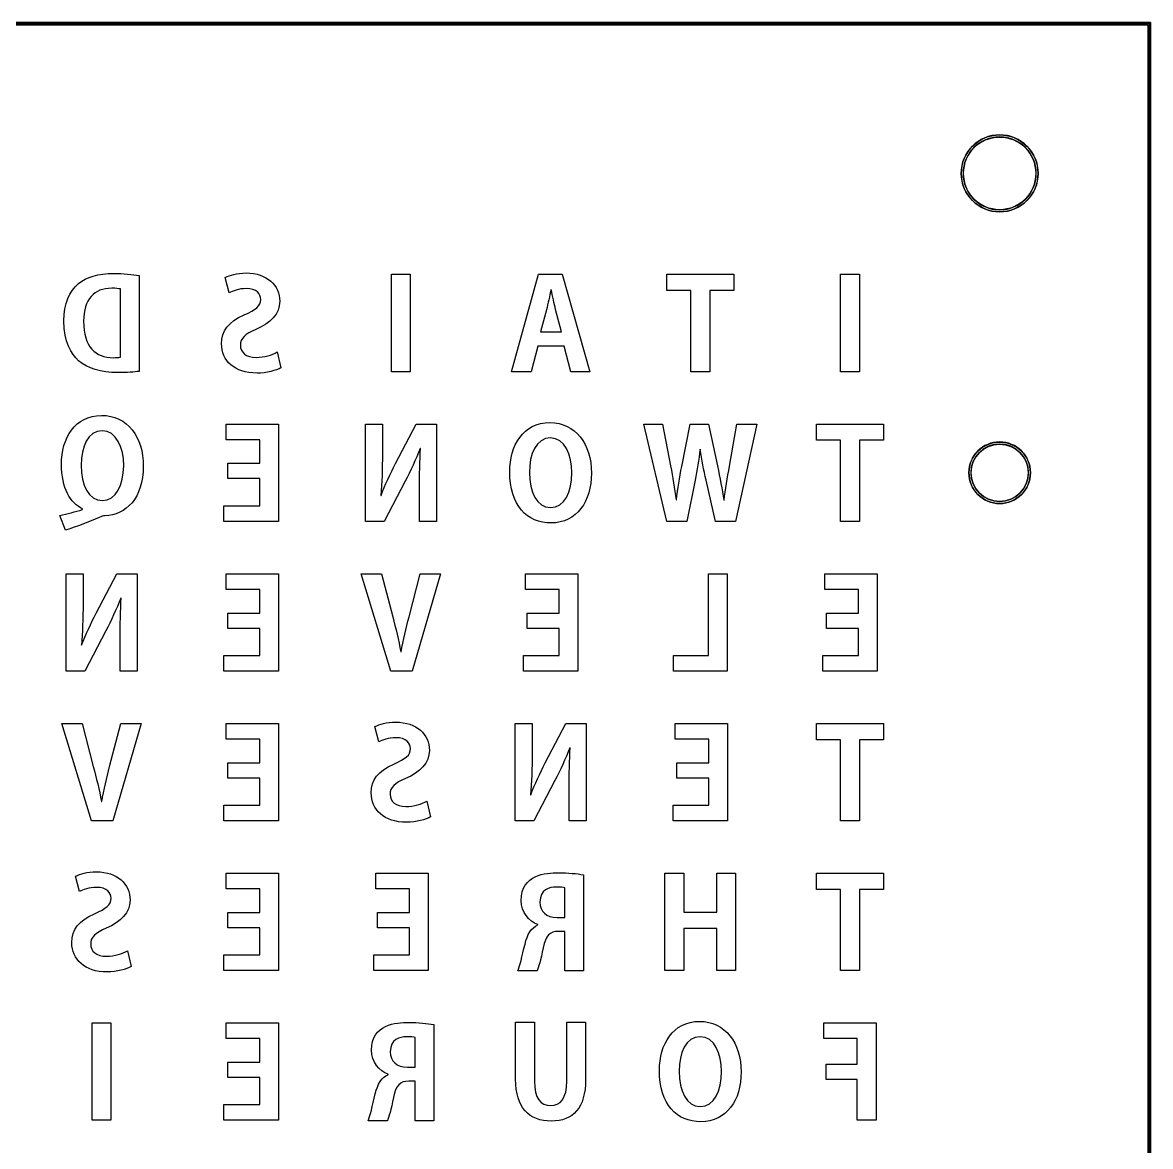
# Model space of a CAD drawing. Extents: x 0 to 300, y 0 to 300.
# Drawn here: x 149.4 to 300.1, y 150 to 300.1 of the extents above; entities that cross this region are included whole.
import ezdxf

# ---------------------------------------------------------------- set-up
doc = ezdxf.new("R2010")
doc.units = 0
doc.layers.add('Background', color=7, linetype='CONTINUOUS')
doc.layers.add('Layer_1', color=7, linetype='CONTINUOUS')

msp = doc.modelspace()

# ---------------------------------------------------------------- linework, layer by layer
at = {"layer": 'Background', "color": 5}
for p, q in [((0.000008, 300.000008), (299.999993, 300.000008)), ((299.999993, 300.000008), (299.999993, 0.000036))]:
    msp.add_line(p, q, dxfattribs=at)
at = {"layer": 'Layer_1', "color": 7}
for p, q in [((300.141019, 300.146337), (-0.146185, 300.146337)), ((-0.13615, 300.136414), (300.136165, 300.136414)), ((300.136165, 300.136414), (300.136165, 300.000264)), ((300.136165, 300.000264), (300.136165, -0.135918)), ((300.146099, 300.146337), (300.141019, 300.146337)), ((300.146099, 300.000265), (300.146099, 300.146337)), ((300.146099, -0.145823), (300.146099, 300.000265)), ((299.858797, 299.864114), (0.136037, 299.864114)), ((0.146072, 299.854191), (299.853943, 299.854191)), ((299.853943, 299.854191), (299.853943, 0.146304)), ((299.863877, 299.864114), (299.858797, 299.864114)), ((299.863877, 0.136399), (299.863877, 299.864114)), ((280.000273, 285.143911), (280.000273, 285.143911)), ((280.000273, 285.133988), (280.000273, 285.133988)), ((280.000273, 284.861687), (280.000273, 284.861687)), ((280.000273, 284.851764), (280.000273, 284.851764)), ((165.029185, 266.350001), (165.029185, 253.548401)), ((177.045112, 264.047067), (176.520179, 266.096001)), ((198.746906, 253.489134), (198.746906, 266.510867)), ((198.746906, 266.510867), (201.253039, 266.510867)), ((201.253039, 266.510867), (201.253039, 253.489134)), ((214.759114, 253.489134), (218.399781, 266.510867)), ((218.399781, 266.510867), (221.549381, 266.510867)), ((221.549381, 266.510867), (225.240847, 253.489134)), ((221.549381, 266.510867), (221.549381, 266.510867)), ((235.53805, 264.343401), (235.53805, 266.510867)), ((235.53805, 266.510867), (244.461916, 266.510867)), ((244.461916, 266.510867), (244.461916, 264.343401)), ((244.461916, 266.510867), (244.461916, 266.510867)), ((258.746913, 253.489134), (258.746913, 266.510867)), ((258.746913, 266.510867), (261.253046, 266.510867)), ((261.253046, 266.510867), (261.253046, 253.489134)), ((162.539985, 255.428001), (162.539985, 264.555067)), ((162.539985, 264.555067), (162.539985, 264.555067)), ((220.093114, 264.445001), (220.042314, 264.445001)), ((238.755383, 264.343401), (235.53805, 264.343401)), ((238.755383, 253.489134), (238.755383, 264.343401)), ((244.461916, 264.343401), (241.261516, 264.343401)), ((241.261516, 264.343401), (241.261516, 253.489134)), ((219.449647, 261.786467), (218.670714, 258.823134)), ((221.447781, 258.823134), (220.668847, 261.803401)), ((220.668847, 261.803401), (220.668847, 261.803401)), ((218.670714, 258.823134), (221.447781, 258.823134)), ((218.315114, 256.926601), (217.383781, 253.489134)), ((221.803381, 256.926601), (218.315114, 256.926601)), ((222.700847, 253.489134), (221.803381, 256.926601)), ((183.479779, 256.139201), (183.970845, 254.039467)), ((165.029185, 253.548401), (165.029185, 253.548401)), ((183.970845, 254.039467), (183.970845, 254.039467)), ((201.253039, 253.489134), (198.746906, 253.489134)), ((198.746906, 253.489134), (198.746906, 253.489134)), ((217.383781, 253.489134), (214.759114, 253.489134)), ((225.240847, 253.489134), (222.700847, 253.489134)), ((241.261516, 253.489134), (238.755383, 253.489134)), ((261.253046, 253.489134), (258.746913, 253.489134)), ((258.746913, 253.489134), (258.746913, 253.489134)), ((176.630243, 244.411135), (176.630243, 246.510868)), ((176.630243, 246.510868), (183.640643, 246.510868)), ((183.640643, 246.510868), (183.640643, 233.489135)), ((195.25865, 233.489135), (195.25865, 246.510868)), ((195.25865, 246.510868), (197.527717, 246.510868)), ((197.527717, 246.510868), (197.527717, 242.599268)), ((197.527717, 246.510868), (197.527717, 246.510868)), ((199.288784, 241.227668), (202.031984, 246.510868)), ((202.031984, 246.510868), (204.741317, 246.510868)), ((204.741317, 246.510868), (204.741317, 233.489135)), ((219.906858, 246.705598), (219.906858, 246.705598)), ((235.529586, 233.489135), (232.447719, 246.510868)), ((232.447719, 246.510868), (234.970786, 246.510868)), ((234.970786, 246.510868), (236.037586, 240.939801)), ((237.527719, 240.855135), (238.628386, 246.510868)), ((238.628386, 246.510868), (241.100652, 246.510868)), ((241.100652, 246.510868), (242.285986, 240.922868)), ((243.894652, 240.889001), (244.893719, 246.510868)), ((247.552252, 246.510868), (244.690519, 233.489135)), ((244.893719, 246.510868), (247.552252, 246.510868)), ((255.538052, 244.343401), (255.538052, 246.510868)), ((255.538052, 246.510868), (264.461919, 246.510868)), ((264.461919, 246.510868), (264.461919, 244.343401)), ((264.461919, 246.510868), (264.461919, 246.510868)), ((160.076182, 245.613401), (160.076182, 245.613401)), ((181.134509, 244.411135), (176.630243, 244.411135)), ((181.134509, 241.261535), (181.134509, 244.411135)), ((219.974592, 244.656665), (219.974592, 244.656665)), ((258.755385, 244.343401), (255.538052, 244.343401)), ((258.755385, 233.489135), (258.755385, 244.343401)), ((264.461919, 244.343401), (261.261519, 244.343401)), ((261.261519, 244.343401), (261.261519, 233.489135)), ((202.62465, 243.242735), (202.556917, 243.242735)), ((239.999986, 243.158068), (239.966119, 243.158068)), ((280.000273, 244.118611), (280.000273, 244.118611)), ((280.000273, 244.108677), (280.000273, 244.108677)), ((280.000273, 243.836378), (280.000273, 243.836378)), ((280.000273, 243.826443), (280.000273, 243.826443)), ((176.884243, 239.212601), (176.884243, 241.261535)), ((176.884243, 241.261535), (181.134509, 241.261535)), ((236.037586, 240.939801), (236.037586, 240.939801)), ((181.134509, 239.212601), (176.884243, 239.212601)), ((181.134509, 235.588868), (181.134509, 239.212601)), ((200.558784, 238.873935), (197.764784, 233.489135)), ((239.305719, 239.009401), (238.188119, 233.489135)), ((242.048919, 233.489135), (240.778919, 239.009401)), ((197.307584, 236.977401), (197.34145, 236.977401)), ((202.47225, 233.489135), (202.47225, 237.485401)), ((157.468449, 235.097801), (157.468449, 235.182468)), ((176.359309, 233.489135), (176.359309, 235.588868)), ((176.359309, 235.588868), (181.134509, 235.588868)), ((181.134509, 235.588868), (181.134509, 235.588868)), ((236.765719, 236.367801), (236.816519, 236.367801)), ((243.132652, 236.333935), (243.183452, 236.333935)), ((155.182449, 232.337668), (154.420449, 234.285001)), ((154.420449, 234.285001), (154.420449, 234.285001)), ((183.640643, 233.489135), (176.359309, 233.489135)), ((197.764784, 233.489135), (195.25865, 233.489135)), ((204.741317, 233.489135), (202.47225, 233.489135)), ((238.188119, 233.489135), (235.529586, 233.489135)), ((244.690519, 233.489135), (242.048919, 233.489135)), ((261.261519, 233.489135), (258.755385, 233.489135)), ((155.258646, 213.489138), (155.258646, 226.510871)), ((155.258646, 226.510871), (157.527712, 226.510871)), ((157.527712, 226.510871), (157.527712, 222.599271)), ((157.527712, 226.510871), (157.527712, 226.510871)), ((159.288779, 221.227671), (162.031979, 226.510871)), ((162.031979, 226.510871), (164.741312, 226.510871)), ((164.741312, 226.510871), (164.741312, 213.489138)), ((176.630243, 224.411138), (176.630243, 226.510871)), ((176.630243, 226.510871), (183.640643, 226.510871)), ((183.640643, 226.510871), (183.640643, 213.489138)), ((198.662259, 213.489138), (194.699859, 226.510871)), ((194.699859, 226.510871), (197.392259, 226.510871)), ((197.392259, 226.510871), (198.899326, 220.753538)), ((201.083726, 220.753538), (202.556926, 226.510871)), ((205.300126, 226.510871), (201.523992, 213.489138)), ((202.556926, 226.510871), (205.300126, 226.510871)), ((216.630247, 224.411138), (216.630247, 226.510871)), ((216.630247, 226.510871), (223.640647, 226.510871)), ((223.640647, 226.510871), (223.640647, 213.489138)), ((241.075244, 215.605804), (241.075244, 226.510871)), ((241.075244, 226.510871), (243.581377, 226.510871)), ((243.581377, 226.510871), (243.581377, 213.489138)), ((256.630252, 224.411138), (256.630252, 226.510871)), ((256.630252, 226.510871), (263.640652, 226.510871)), ((263.640652, 226.510871), (263.640652, 213.489138)), ((162.624646, 223.242738), (162.556912, 223.242738)), ((181.134509, 224.411138), (176.630243, 224.411138)), ((181.134509, 221.261538), (181.134509, 224.411138)), ((221.134514, 224.411138), (216.630247, 224.411138)), ((221.134514, 221.261538), (221.134514, 224.411138)), ((261.134519, 224.411138), (256.630252, 224.411138)), ((261.134519, 221.261538), (261.134519, 224.411138)), ((176.884243, 219.212604), (176.884243, 221.261538)), ((176.884243, 221.261538), (181.134509, 221.261538)), ((198.899326, 220.753538), (198.899326, 220.753538)), ((216.884247, 219.212604), (216.884247, 221.261538)), ((216.884247, 221.261538), (221.134514, 221.261538)), ((256.884252, 219.212604), (256.884252, 221.261538)), ((256.884252, 221.261538), (261.134519, 221.261538)), ((160.558779, 218.873938), (157.764779, 213.489138)), ((181.134509, 219.212604), (176.884243, 219.212604)), ((181.134509, 215.588871), (181.134509, 219.212604)), ((221.134514, 219.212604), (216.884247, 219.212604)), ((221.134514, 215.588871), (221.134514, 219.212604)), ((261.134519, 219.212604), (256.884252, 219.212604)), ((261.134519, 215.588871), (261.134519, 219.212604)), ((162.472246, 213.489138), (162.472246, 217.485404)), ((157.307579, 216.977404), (157.341446, 216.977404)), ((176.359309, 213.489138), (176.359309, 215.588871)), ((176.359309, 215.588871), (181.134509, 215.588871)), ((181.134509, 215.588871), (181.134509, 215.588871)), ((199.983059, 216.079938), (200.033859, 216.079938)), ((216.359314, 213.489138), (216.359314, 215.588871)), ((216.359314, 215.588871), (221.134514, 215.588871)), ((221.134514, 215.588871), (221.134514, 215.588871)), ((236.418577, 213.489138), (236.418577, 215.605804)), ((236.418577, 215.605804), (241.075244, 215.605804)), ((241.075244, 215.605804), (241.075244, 215.605804)), ((256.359319, 213.489138), (256.359319, 215.588871)), ((256.359319, 215.588871), (261.134519, 215.588871)), ((261.134519, 215.588871), (261.134519, 215.588871)), ((157.764779, 213.489138), (155.258646, 213.489138)), ((164.741312, 213.489138), (162.472246, 213.489138)), ((183.640643, 213.489138), (176.359309, 213.489138)), ((201.523992, 213.489138), (198.662259, 213.489138)), ((223.640647, 213.489138), (216.359314, 213.489138)), ((243.581377, 213.489138), (236.418577, 213.489138)), ((263.640652, 213.489138), (256.359319, 213.489138)), ((158.662254, 193.489135), (154.699854, 206.510869)), ((154.699854, 206.510869), (157.392254, 206.510869)), ((157.392254, 206.510869), (158.899321, 200.753535)), ((161.083721, 200.753535), (162.556921, 206.510869)), ((165.300121, 206.510869), (161.523988, 193.489135)), ((162.556921, 206.510869), (165.300121, 206.510869)), ((176.630243, 204.411135), (176.630243, 206.510869)), ((176.630243, 206.510869), (183.640643, 206.510869)), ((183.640643, 206.510869), (183.640643, 193.489135)), ((215.258653, 193.489135), (215.258653, 206.510869)), ((215.258653, 206.510869), (217.527719, 206.510869)), ((217.527719, 206.510869), (217.527719, 202.599269)), ((217.527719, 206.510869), (217.527719, 206.510869)), ((219.288786, 201.227669), (222.031986, 206.510869)), ((222.031986, 206.510869), (224.741319, 206.510869)), ((224.741319, 206.510869), (224.741319, 193.489135)), ((236.63025, 204.411135), (236.63025, 206.510869)), ((236.63025, 206.510869), (243.64065, 206.510869)), ((243.64065, 206.510869), (243.64065, 193.489135)), ((255.538052, 204.343402), (255.538052, 206.510869)), ((255.538052, 206.510869), (264.461919, 206.510869)), ((264.461919, 206.510869), (264.461919, 204.343402)), ((264.461919, 206.510869), (264.461919, 206.510869)), ((197.045114, 204.047069), (196.520181, 206.096002)), ((181.134509, 204.411135), (176.630243, 204.411135)), ((181.134509, 201.261535), (181.134509, 204.411135)), ((241.134516, 204.411135), (236.63025, 204.411135)), ((241.134516, 201.261535), (241.134516, 204.411135)), ((258.755385, 204.343402), (255.538052, 204.343402)), ((258.755385, 193.489135), (258.755385, 204.343402)), ((264.461919, 204.343402), (261.261519, 204.343402)), ((261.261519, 204.343402), (261.261519, 193.489135)), ((222.624653, 203.242735), (222.556919, 203.242735)), ((158.899321, 200.753535), (158.899321, 200.753535)), ((176.884243, 199.212602), (176.884243, 201.261535)), ((176.884243, 201.261535), (181.134509, 201.261535)), ((236.88425, 199.212602), (236.88425, 201.261535)), ((236.88425, 201.261535), (241.134516, 201.261535)), ((181.134509, 199.212602), (176.884243, 199.212602)), ((181.134509, 195.588869), (181.134509, 199.212602)), ((241.134516, 199.212602), (236.88425, 199.212602)), ((241.134516, 195.588869), (241.134516, 199.212602)), ((220.558786, 198.873935), (217.764786, 193.489135)), ((222.472253, 193.489135), (222.472253, 197.485402)), ((159.983054, 196.079935), (160.033854, 196.079935)), ((203.479781, 196.139202), (203.970848, 194.039469)), ((217.307586, 196.977402), (217.341453, 196.977402)), ((176.359309, 193.489135), (176.359309, 195.588869)), ((176.359309, 195.588869), (181.134509, 195.588869)), ((181.134509, 195.588869), (181.134509, 195.588869)), ((236.359316, 193.489135), (236.359316, 195.588869)), ((236.359316, 195.588869), (241.134516, 195.588869)), ((241.134516, 195.588869), (241.134516, 195.588869)), ((161.523988, 193.489135), (158.662254, 193.489135)), ((183.640643, 193.489135), (176.359309, 193.489135)), ((203.970848, 194.039469), (203.970848, 194.039469)), ((217.764786, 193.489135), (215.258653, 193.489135)), ((224.741319, 193.489135), (222.472253, 193.489135)), ((243.64065, 193.489135), (236.359316, 193.489135)), ((261.261519, 193.489135), (258.755385, 193.489135)), ((157.045127, 184.047066), (156.520193, 186.096)), ((176.630243, 184.411133), (176.630243, 186.510866)), ((176.630243, 186.510866), (183.640643, 186.510866)), ((183.640643, 186.510866), (183.640643, 173.489133)), ((196.630262, 184.411133), (196.630262, 186.510866)), ((196.630262, 186.510866), (203.640662, 186.510866)), ((203.640662, 186.510866), (203.640662, 173.489133)), ((224.385717, 186.290733), (224.385717, 173.438333)), ((235.275591, 173.489133), (235.275591, 186.510866)), ((235.275591, 186.510866), (237.781725, 186.510866)), ((237.781725, 186.510866), (237.781725, 181.312333)), ((237.781725, 186.510866), (237.781725, 186.510866)), ((242.218258, 181.312333), (242.218258, 186.510866)), ((242.218258, 186.510866), (244.724391, 186.510866)), ((244.724391, 186.510866), (244.724391, 173.489133)), ((255.538052, 184.3434), (255.538052, 186.510866)), ((255.538052, 186.510866), (264.461919, 186.510866)), ((264.461919, 186.510866), (264.461919, 184.3434)), ((264.461919, 186.510866), (264.461919, 186.510866)), ((181.134509, 184.411133), (176.630243, 184.411133)), ((181.134509, 181.261533), (181.134509, 184.411133)), ((201.134528, 184.411133), (196.630262, 184.411133)), ((201.134528, 181.261533), (201.134528, 184.411133)), ((221.896517, 180.5842), (221.896517, 184.5466)), ((221.896517, 184.5466), (221.896517, 184.5466)), ((258.755385, 184.3434), (255.538052, 184.3434)), ((258.755385, 173.489133), (258.755385, 184.3434)), ((264.461919, 184.3434), (261.261519, 184.3434)), ((261.261519, 184.3434), (261.261519, 173.489133)), ((176.884243, 179.2126), (176.884243, 181.261533)), ((176.884243, 181.261533), (181.134509, 181.261533)), ((196.884262, 179.2126), (196.884262, 181.261533)), ((196.884262, 181.261533), (201.134528, 181.261533)), ((237.781725, 181.312333), (242.218258, 181.312333)), ((218.30665, 179.585133), (218.30665, 179.635933)), ((220.863583, 180.5842), (221.896517, 180.5842)), ((181.134509, 179.2126), (176.884243, 179.2126)), ((181.134509, 175.588866), (181.134509, 179.2126)), ((201.134528, 179.2126), (196.884262, 179.2126)), ((201.134528, 175.588866), (201.134528, 179.2126)), ((221.896517, 178.721533), (221.04985, 178.721533)), ((221.896517, 173.438333), (221.896517, 178.721533)), ((242.218258, 179.094066), (237.781725, 179.094066)), ((237.781725, 179.094066), (237.781725, 173.489133)), ((242.218258, 173.489133), (242.218258, 179.094066)), ((163.479793, 176.1392), (163.97086, 174.039466)), ((176.359309, 173.489133), (176.359309, 175.588866)), ((176.359309, 175.588866), (181.134509, 175.588866)), ((181.134509, 175.588866), (181.134509, 175.588866)), ((196.359328, 173.489133), (196.359328, 175.588866)), ((196.359328, 175.588866), (201.134528, 175.588866)), ((201.134528, 175.588866), (201.134528, 175.588866)), ((163.97086, 174.039466), (163.97086, 174.039466)), ((183.640643, 173.489133), (176.359309, 173.489133)), ((203.640662, 173.489133), (196.359328, 173.489133)), ((218.188117, 173.438333), (215.61425, 173.438333)), ((224.385717, 173.438333), (221.896517, 173.438333)), ((224.385717, 173.438333), (224.385717, 173.438333)), ((237.781725, 173.489133), (235.275591, 173.489133)), ((244.724391, 173.489133), (242.218258, 173.489133)), ((261.261519, 173.489133), (258.755385, 173.489133)), ((158.746918, 153.489131), (158.746918, 166.510864)), ((158.746918, 166.510864), (161.253051, 166.510864)), ((161.253051, 166.510864), (161.253051, 153.489131)), ((176.630243, 164.411131), (176.630243, 166.510864)), ((176.630243, 166.510864), (183.640643, 166.510864)), ((183.640643, 166.510864), (183.640643, 153.489131)), ((204.385714, 166.290734), (204.385714, 153.438334)), ((215.326392, 158.975536), (215.326392, 166.61247)), ((215.326392, 166.61247), (217.832525, 166.61247)), ((217.832525, 166.61247), (217.832525, 158.73847)), ((217.832525, 166.61247), (217.832525, 166.61247)), ((222.167458, 158.73847), (222.167458, 166.61247)), ((222.167458, 166.61247), (224.673592, 166.61247)), ((224.673592, 166.61247), (224.673592, 158.958603)), ((239.906844, 166.705597), (239.906844, 166.705597)), ((256.511724, 164.411131), (256.511724, 166.510864)), ((256.511724, 166.510864), (263.488257, 166.510864)), ((263.488257, 166.510864), (263.488257, 153.489131)), ((181.134509, 164.411131), (176.630243, 164.411131)), ((181.134509, 161.261531), (181.134509, 164.411131)), ((201.896514, 160.5842), (201.896514, 164.5466)), ((201.896514, 164.5466), (201.896514, 164.5466)), ((239.974577, 164.656664), (239.974577, 164.656664)), ((260.982124, 164.411131), (256.511724, 164.411131)), ((260.982124, 160.973664), (260.982124, 164.411131)), ((176.884243, 159.212597), (176.884243, 161.261531)), ((176.884243, 161.261531), (181.134509, 161.261531)), ((200.863581, 160.5842), (201.896514, 160.5842)), ((256.816524, 158.924731), (256.816524, 160.973664)), ((256.816524, 160.973664), (260.982124, 160.973664)), ((181.134509, 159.212597), (176.884243, 159.212597)), ((181.134509, 155.588864), (181.134509, 159.212597)), ((198.306648, 159.585134), (198.306648, 159.635934)), ((201.896514, 158.721534), (201.049848, 158.721534)), ((201.896514, 153.438334), (201.896514, 158.721534)), ((260.982124, 158.924731), (256.816524, 158.924731)), ((260.982124, 153.489131), (260.982124, 158.924731)), ((260.982124, 158.924731), (260.982124, 158.924731)), ((176.359309, 153.489131), (176.359309, 155.588864)), ((176.359309, 155.588864), (181.134509, 155.588864)), ((181.134509, 155.588864), (181.134509, 155.588864)), ((161.253051, 153.489131), (158.746918, 153.489131)), ((158.746918, 153.489131), (158.746918, 153.489131)), ((183.640643, 153.489131), (176.359309, 153.489131)), ((198.188114, 153.438334), (195.614248, 153.438334)), ((204.385714, 153.438334), (201.896514, 153.438334)), ((204.385714, 153.438334), (204.385714, 153.438334)), ((263.488257, 153.489131), (260.982124, 153.489131))]:
    msp.add_line(p, q, dxfattribs=at)
for points in [[(280.000273, 285.143911), (277.160934, 285.143911), (274.855782, 282.839312), (274.855782, 279.99997)], [(274.865702, 279.999969), (274.865702, 282.833898), (277.166344, 285.133988), (280.000273, 285.133988)], [(280.000273, 284.861687), (277.313463, 284.861687), (275.138004, 282.686779), (275.138004, 279.999969)], [(275.147924, 279.999967), (275.147924, 282.68138), (277.318859, 284.851764), (280.000273, 284.851764)], [(285.14421, 279.99997), (285.14421, 282.839313), (282.839612, 285.143914), (280.000273, 285.143911)], [(280.000273, 285.133988), (282.834193, 285.133991), (285.134304, 282.833901), (285.134304, 279.999969)], [(284.861988, 279.999969), (284.861988, 282.68678), (282.687099, 284.86169), (280.000273, 284.861687)], [(280.000273, 284.851764), (282.68168, 284.851767), (284.852082, 282.681383), (284.852082, 279.999967)], [(274.855782, 279.99997), (274.855782, 277.160628), (277.160934, 274.856029), (280.000273, 274.856029)], [(280.000273, 274.86595), (277.166344, 274.86595), (274.865702, 277.166039), (274.865702, 279.999969)], [(275.138004, 279.999969), (275.138004, 277.313158), (277.313463, 275.13825), (280.000273, 275.13825)], [(280.000273, 275.148171), (277.318859, 275.148171), (275.147924, 277.318555), (275.147924, 279.999967)], [(280.000273, 274.856029), (282.839612, 274.856026), (285.14421, 277.160626), (285.14421, 279.99997)], [(285.134304, 279.999969), (285.134304, 277.166036), (282.834193, 274.865946), (280.000273, 274.86595)], [(280.000273, 275.13825), (282.687099, 275.138247), (284.861988, 277.313157), (284.861988, 279.999969)], [(284.852082, 279.999967), (284.852082, 277.318552), (282.68168, 275.148168), (280.000273, 275.148171)], [(154.970785, 260.287867), (154.970785, 262.641601), (155.698918, 264.250267), (156.935051, 265.266267)], [(156.935051, 265.266267), (158.018785, 266.163734), (159.491985, 266.620934), (161.659451, 266.620934)], [(161.659451, 266.620934), (162.929451, 266.620934), (164.114785, 266.519334), (165.029185, 266.350001)], [(176.520179, 266.096001), (177.129779, 266.400801), (178.078045, 266.688667), (179.314179, 266.688667)], [(179.314179, 266.688667), (182.125112, 266.688667), (183.801512, 265.046134), (183.801512, 262.912534)], [(161.354651, 264.656667), (159.034785, 264.656667), (157.595451, 263.200401), (157.595451, 260.254001)], [(162.539985, 264.555067), (162.269051, 264.605867), (161.879585, 264.656667), (161.354651, 264.656667)], [(179.364979, 264.605867), (178.298179, 264.605867), (177.502312, 264.284134), (177.045112, 264.047067)], [(181.278445, 263.166534), (181.278445, 263.894667), (180.685779, 264.605867), (179.364979, 264.605867)], [(220.042314, 264.445001), (219.872981, 263.649134), (219.652847, 262.599267), (219.449647, 261.786467)], [(220.668847, 261.803401), (220.482581, 262.565401), (220.262447, 263.632201), (220.093114, 264.445001)], [(179.043245, 261.083734), (180.634979, 261.811867), (181.278445, 262.235201), (181.278445, 263.166534)], [(183.801512, 262.912534), (183.801512, 261.219201), (182.582312, 260.000001), (180.618045, 259.153334)], [(176.029112, 257.239867), (176.029112, 258.950134), (176.960445, 260.152401), (179.043245, 261.083734)], [(156.935051, 254.970801), (155.935985, 255.868267), (154.970785, 257.493867), (154.970785, 260.287867)], [(157.595451, 260.254001), (157.595451, 256.833467), (159.187185, 255.360267), (161.574785, 255.377201)], [(180.618045, 259.153334), (179.178712, 258.526801), (178.552179, 257.968001), (178.552179, 257.036667)], [(180.770445, 253.311334), (177.739379, 253.311334), (176.029112, 254.970801), (176.029112, 257.239867)], [(178.552179, 257.036667), (178.552179, 256.071467), (179.280312, 255.411067), (180.668845, 255.411067)], [(162.201318, 253.379067), (159.932251, 253.379067), (158.120385, 253.904001), (156.935051, 254.970801)], [(161.574785, 255.377201), (161.913451, 255.377201), (162.285985, 255.377201), (162.539985, 255.428001)], [(180.668845, 255.411067), (181.718712, 255.411067), (182.802445, 255.732801), (183.479779, 256.139201)], [(165.029185, 253.548401), (164.368785, 253.463734), (163.403585, 253.379067), (162.201318, 253.379067)], [(183.970845, 254.039467), (183.361245, 253.666934), (182.057379, 253.311334), (180.770445, 253.311334)], [(154.640582, 241.126068), (154.640582, 244.631268), (156.435515, 247.662335), (159.991515, 247.662335)], [(159.991515, 247.662335), (163.462849, 247.662335), (165.579515, 244.783668), (165.579515, 240.889001)], [(214.538992, 240.152398), (214.538992, 243.623732), (216.300058, 246.705598), (219.906858, 246.705598)], [(219.906858, 246.705598), (223.310458, 246.705598), (225.460992, 243.843865), (225.460992, 239.949198)], [(160.076182, 245.613401), (158.179649, 245.613401), (157.265249, 243.462868), (157.265249, 241.007535)], [(162.954849, 240.939801), (162.954849, 243.378201), (162.006582, 245.613401), (160.076182, 245.613401)], [(219.974592, 244.656665), (218.061125, 244.656665), (217.163658, 242.438398), (217.163658, 240.050798)], [(222.836325, 239.999998), (222.836325, 242.387598), (221.938858, 244.656665), (219.974592, 244.656665)], [(202.556917, 243.242735), (202.01505, 241.820335), (201.25305, 240.211668), (200.558784, 238.873935)], [(202.47225, 237.485401), (202.47225, 239.805268), (202.52305, 241.634068), (202.62465, 243.242735)], [(239.966119, 243.158068), (239.796786, 241.684868), (239.593586, 240.364068), (239.305719, 239.009401)], [(240.778919, 239.009401), (240.457186, 240.381001), (240.220119, 241.684868), (239.999986, 243.158068)], [(280.000273, 244.118611), (277.727376, 244.118611), (275.881592, 242.27283), (275.881592, 239.999931)], [(275.891515, 239.999919), (275.891515, 242.267406), (277.732789, 244.108677), (280.000273, 244.108677)], [(280.000273, 243.836378), (277.879909, 243.836378), (276.163814, 242.120286), (276.163814, 239.999919)], [(276.173737, 239.999908), (276.173737, 242.114879), (277.885305, 243.826443), (280.000273, 243.826443)], [(284.118417, 239.999931), (284.118417, 242.272824), (282.273163, 244.118606), (280.000273, 244.118611)], [(280.000273, 244.108677), (282.267745, 244.108671), (284.108483, 242.2674), (284.108483, 239.999919)], [(283.836195, 239.999919), (283.836195, 242.120283), (282.120636, 243.836375), (280.000273, 243.836378)], [(280.000273, 243.826443), (282.11524, 243.826441), (283.82626, 242.114876), (283.82626, 239.999908)], [(157.468449, 235.182468), (155.825915, 235.910601), (154.640582, 237.976468), (154.640582, 241.126068)], [(197.527717, 242.599268), (197.527717, 240.482601), (197.459984, 238.636868), (197.307584, 236.977401)], [(197.34145, 236.977401), (197.866384, 238.332068), (198.594517, 239.923801), (199.288784, 241.227668)], [(157.265249, 241.007535), (157.265249, 238.349001), (158.247382, 236.300068), (160.093115, 236.300068)], [(160.093115, 236.300068), (161.938849, 236.300068), (162.954849, 238.365935), (162.954849, 240.939801)], [(165.579515, 240.889001), (165.579515, 236.604868), (163.259649, 234.352735), (160.448715, 234.251135)], [(220.076192, 233.294398), (216.841925, 233.294398), (214.538992, 235.614265), (214.538992, 240.152398)], [(217.163658, 240.050798), (217.163658, 237.426132), (218.128858, 235.343332), (219.991525, 235.343332)], [(219.991525, 235.343332), (221.837258, 235.343332), (222.836325, 237.443065), (222.836325, 239.999998)], [(225.460992, 239.949198), (225.460992, 236.173065), (223.513658, 233.294398), (220.076192, 233.294398)], [(236.037586, 240.939801), (236.308519, 239.381935), (236.562519, 237.908735), (236.765719, 236.367801)], [(236.816519, 236.367801), (236.985852, 237.891801), (237.239852, 239.331135), (237.527719, 240.855135)], [(242.285986, 240.922868), (242.624652, 239.297268), (242.946386, 237.790201), (243.132652, 236.333935)], [(243.183452, 236.333935), (243.369719, 237.722468), (243.623719, 239.331135), (243.894652, 240.889001)], [(275.881592, 239.999931), (275.881592, 237.727031), (277.727376, 235.88125), (280.000273, 235.88125)], [(280.000273, 235.891162), (277.732789, 235.891162), (275.891515, 237.732433), (275.891515, 239.999919)], [(276.163814, 239.999919), (276.163814, 237.879553), (277.879909, 236.163461), (280.000273, 236.163461)], [(280.000273, 236.173373), (277.885305, 236.173373), (276.173737, 237.884938), (276.173737, 239.999908)], [(280.000273, 235.88125), (282.273163, 235.881256), (284.118417, 237.727037), (284.118417, 239.999931)], [(284.108483, 239.999919), (284.108483, 237.732439), (282.267745, 235.891167), (280.000273, 235.891162)], [(280.000273, 236.163461), (282.120636, 236.163464), (283.836195, 237.879556), (283.836195, 239.999919)], [(283.82626, 239.999908), (283.82626, 237.88494), (282.11524, 236.173375), (280.000273, 236.173373)], [(154.420449, 234.285001), (155.385649, 234.522068), (156.469382, 234.776068), (157.468449, 235.097801)], [(159.686715, 234.031001), (158.247382, 233.404468), (156.757249, 232.828735), (155.182449, 232.337668)], [(160.448715, 234.251135), (160.228582, 234.234201), (159.957649, 234.166468), (159.686715, 234.031001)], [(162.556912, 223.242738), (162.015046, 221.820338), (161.253046, 220.211671), (160.558779, 218.873938)], [(162.472246, 217.485404), (162.472246, 219.805271), (162.523046, 221.634071), (162.624646, 223.242738)], [(157.527712, 222.599271), (157.527712, 220.482604), (157.459979, 218.636871), (157.307579, 216.977404)], [(157.341446, 216.977404), (157.866379, 218.332071), (158.594512, 219.923804), (159.288779, 221.227671)], [(198.899326, 220.753538), (199.305726, 219.229538), (199.695192, 217.637804), (199.983059, 216.079938)], [(200.033859, 216.079938), (200.304792, 217.654738), (200.694259, 219.212604), (201.083726, 220.753538)], [(196.520181, 206.096002), (197.129781, 206.400802), (198.078048, 206.688669), (199.314181, 206.688669)], [(199.314181, 206.688669), (202.125114, 206.688669), (203.801514, 205.046135), (203.801514, 202.912535)], [(199.364981, 204.605869), (198.298181, 204.605869), (197.502314, 204.284135), (197.045114, 204.047069)], [(201.278448, 203.166535), (201.278448, 203.894669), (200.685781, 204.605869), (199.364981, 204.605869)], [(199.043248, 201.083735), (200.634981, 201.811869), (201.278448, 202.235202), (201.278448, 203.166535)], [(203.801514, 202.912535), (203.801514, 201.219202), (202.582314, 200.000002), (200.618048, 199.153335)], [(217.527719, 202.599269), (217.527719, 200.482602), (217.459986, 198.636869), (217.307586, 196.977402)], [(222.556919, 203.242735), (222.015053, 201.820335), (221.253053, 200.211669), (220.558786, 198.873935)], [(222.472253, 197.485402), (222.472253, 199.805269), (222.523053, 201.634069), (222.624653, 203.242735)], [(158.899321, 200.753535), (159.305721, 199.229535), (159.695188, 197.637802), (159.983054, 196.079935)], [(160.033854, 196.079935), (160.304788, 197.654735), (160.694254, 199.212602), (161.083721, 200.753535)], [(196.029114, 197.239869), (196.029114, 198.950135), (196.960448, 200.152402), (199.043248, 201.083735)], [(217.341453, 196.977402), (217.866386, 198.332069), (218.594519, 199.923802), (219.288786, 201.227669)], [(200.618048, 199.153335), (199.178714, 198.526802), (198.552181, 197.968002), (198.552181, 197.036669)], [(200.770448, 193.311335), (197.739381, 193.311335), (196.029114, 194.970802), (196.029114, 197.239869)], [(198.552181, 197.036669), (198.552181, 196.071469), (199.280314, 195.411069), (200.668848, 195.411069)], [(200.668848, 195.411069), (201.718714, 195.411069), (202.802448, 195.732802), (203.479781, 196.139202)], [(203.970848, 194.039469), (203.361248, 193.666935), (202.057381, 193.311335), (200.770448, 193.311335)], [(156.520193, 186.096), (157.129793, 186.4008), (158.07806, 186.688666), (159.314193, 186.688666)], [(159.314193, 186.688666), (162.125127, 186.688666), (163.801527, 185.046133), (163.801527, 182.912533)], [(216.07145, 182.8702), (216.07145, 186.358466), (219.390383, 186.561666), (221.032917, 186.561666)], [(221.032917, 186.561666), (222.302917, 186.561666), (223.522117, 186.443133), (224.385717, 186.290733)], [(159.364993, 184.605866), (158.298193, 184.605866), (157.502327, 184.284133), (157.045127, 184.047066)], [(161.27846, 183.166533), (161.27846, 183.894666), (160.685793, 184.605866), (159.364993, 184.605866)], [(220.74505, 184.6482), (219.83065, 184.6482), (218.577583, 184.326466), (218.577583, 182.650066)], [(221.896517, 184.5466), (221.693317, 184.614333), (221.30385, 184.6482), (220.74505, 184.6482)], [(159.04326, 181.083733), (160.634993, 181.811866), (161.27846, 182.2352), (161.27846, 183.166533)], [(163.801527, 182.912533), (163.801527, 181.2192), (162.582327, 180), (160.61806, 179.153333)], [(218.30665, 179.635933), (217.08745, 180.110066), (216.07145, 181.278466), (216.07145, 182.8702)], [(218.577583, 182.650066), (218.577583, 181.413933), (219.441183, 180.5842), (220.863583, 180.5842)], [(156.029127, 177.239866), (156.029127, 178.950133), (156.96046, 180.1524), (159.04326, 181.083733)], [(216.57945, 177.0282), (216.88425, 178.349), (217.39225, 179.229533), (218.30665, 179.585133)], [(160.61806, 179.153333), (159.178727, 178.5268), (158.552193, 177.968), (158.552193, 177.036666)], [(221.04985, 178.721533), (219.864517, 178.721533), (219.339583, 178.1966), (219.000917, 176.5202)], [(160.77046, 173.311333), (157.739393, 173.311333), (156.029127, 174.9708), (156.029127, 177.239866)], [(158.552193, 177.036666), (158.552193, 176.071466), (159.280327, 175.411066), (160.66886, 175.411066)], [(215.61425, 173.438333), (215.86825, 173.9294), (216.206917, 175.487266), (216.57945, 177.0282)], [(219.000917, 176.5202), (218.696117, 174.9454), (218.374383, 173.810866), (218.188117, 173.438333)], [(160.66886, 175.411066), (161.718727, 175.411066), (162.80246, 175.7328), (163.479793, 176.1392)], [(163.97086, 174.039466), (163.36126, 173.666933), (162.057393, 173.311333), (160.77046, 173.311333)], [(196.071448, 162.8702), (196.071448, 166.358467), (199.390381, 166.561667), (201.032914, 166.561667)], [(201.032914, 166.561667), (202.302914, 166.561667), (203.522114, 166.443134), (204.385714, 166.290734)], [(234.538977, 160.152397), (234.538977, 163.623731), (236.300044, 166.705597), (239.906844, 166.705597)], [(239.906844, 166.705597), (243.310444, 166.705597), (245.460977, 163.843864), (245.460977, 159.949197)], [(200.745048, 164.6482), (199.830648, 164.6482), (198.577581, 164.326467), (198.577581, 162.650067)], [(201.896514, 164.5466), (201.693314, 164.614334), (201.303848, 164.6482), (200.745048, 164.6482)], [(239.974577, 164.656664), (238.061111, 164.656664), (237.163644, 162.438397), (237.163644, 160.050797)], [(242.836311, 159.999997), (242.836311, 162.387597), (241.938844, 164.656664), (239.974577, 164.656664)], [(198.306648, 159.635934), (197.087448, 160.110067), (196.071448, 161.278467), (196.071448, 162.8702)], [(198.577581, 162.650067), (198.577581, 161.413934), (199.441181, 160.5842), (200.863581, 160.5842)], [(240.076177, 153.294397), (236.841911, 153.294397), (234.538977, 155.614264), (234.538977, 160.152397)], [(237.163644, 160.050797), (237.163644, 157.426131), (238.128844, 155.343331), (239.991511, 155.343331)], [(239.991511, 155.343331), (241.837244, 155.343331), (242.836311, 157.443064), (242.836311, 159.999997)], [(245.460977, 159.949197), (245.460977, 156.173064), (243.513644, 153.294397), (240.076177, 153.294397)], [(196.579448, 157.0282), (196.884248, 158.349), (197.392248, 159.229534), (198.306648, 159.585134)], [(201.049848, 158.721534), (199.864514, 158.721534), (199.339581, 158.1966), (199.000914, 156.5202)], [(220.084658, 153.387536), (217.138258, 153.387536), (215.326392, 155.165536), (215.326392, 158.975536)], [(217.832525, 158.73847), (217.832525, 156.418603), (218.662258, 155.453403), (220.016925, 155.453403)], [(220.016925, 155.453403), (221.303858, 155.453403), (222.167458, 156.45247), (222.167458, 158.73847)], [(224.673592, 158.958603), (224.673592, 155.13167), (223.014125, 153.387536), (220.084658, 153.387536)], [(195.614248, 153.438334), (195.868248, 153.9294), (196.206914, 155.487267), (196.579448, 157.0282)], [(199.000914, 156.5202), (198.696114, 154.9454), (198.374381, 153.810867), (198.188114, 153.438334)]]:
    msp.add_open_spline(points, degree=3, dxfattribs=at)

doc.saveas('drawing.dxf')
